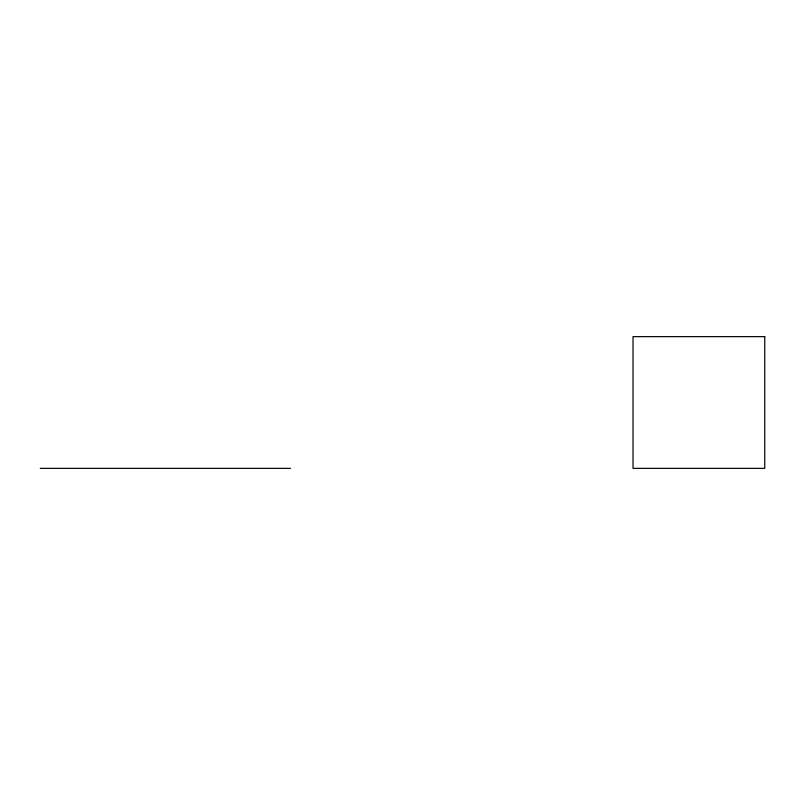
<?xml version="1.0" encoding="UTF-8"?>
<svg xmlns="http://www.w3.org/2000/svg" width="805" height="805" viewBox="0 0 805 805"><rect width="100%" height="100%" fill="white"/><g stroke="black" fill="none" stroke-linecap="round" stroke-linejoin="round"><path stroke-width="1.21" d="M40.25 468.359L290.535 468.359M764.75 336.641L633.022 336.641L633.022 468.359L764.75 468.359L764.75 336.641"/></g></svg>
